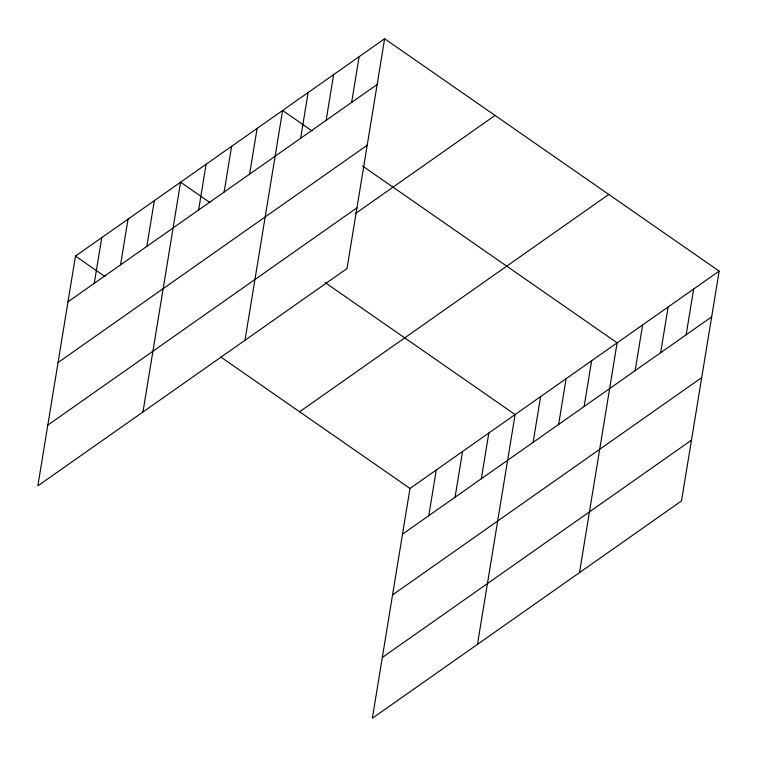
<?xml version="1.0" encoding="UTF-8"?>
<svg xmlns="http://www.w3.org/2000/svg" width="757" height="757" viewBox="0 0 757 757"><rect width="100%" height="100%" fill="white"/><g stroke="black" fill="none" stroke-linecap="round" stroke-linejoin="round"><path stroke-width="1.14" d="M384.641 38.758L75.482 256.084L37.85 485.88L347.009 268.555L384.641 38.758L719.15 271.12L681.518 500.916L372.359 718.242L409.991 488.445L719.15 271.12M94.275 283.336L101.76 237.613M120.552 264.865L128.037 219.142M146.83 246.394L154.314 200.671M142.969 411.988L180.592 182.191L210.096 202.687M198.608 209.992L206.103 164.269M224.119 192.06L231.604 146.338M249.621 174.129L257.115 128.406M244.984 340.272L282.616 110.475L312.121 130.97M300.633 138.276L308.127 92.553M326.144 120.344L333.629 74.621M351.645 102.413L359.13 56.69M428.784 515.697L436.269 469.974M455.061 497.226L462.546 451.503M481.338 478.755L488.823 433.032M477.478 644.349L515.101 414.562L325.103 282.579M533.127 442.353L540.612 396.63M558.628 424.422L566.113 378.699M584.13 406.49L591.624 360.767M579.493 572.633L617.125 342.836L362.556 166.001M635.142 370.637L642.636 324.914M660.653 352.705L668.138 306.982M686.154 334.774L693.649 289.051M67.988 301.806L377.156 84.491M58.043 362.556L367.202 145.23M47.795 425.131L356.954 207.815M355.222 213.72L495.031 115.443M299.602 411.77L608.76 194.445M402.506 534.168L711.665 316.852M392.552 594.917L701.711 377.592M382.304 657.492L691.463 440.177M75.482 256.084L104.977 276.579M220.94 357.124L409.991 488.445"/></g></svg>
